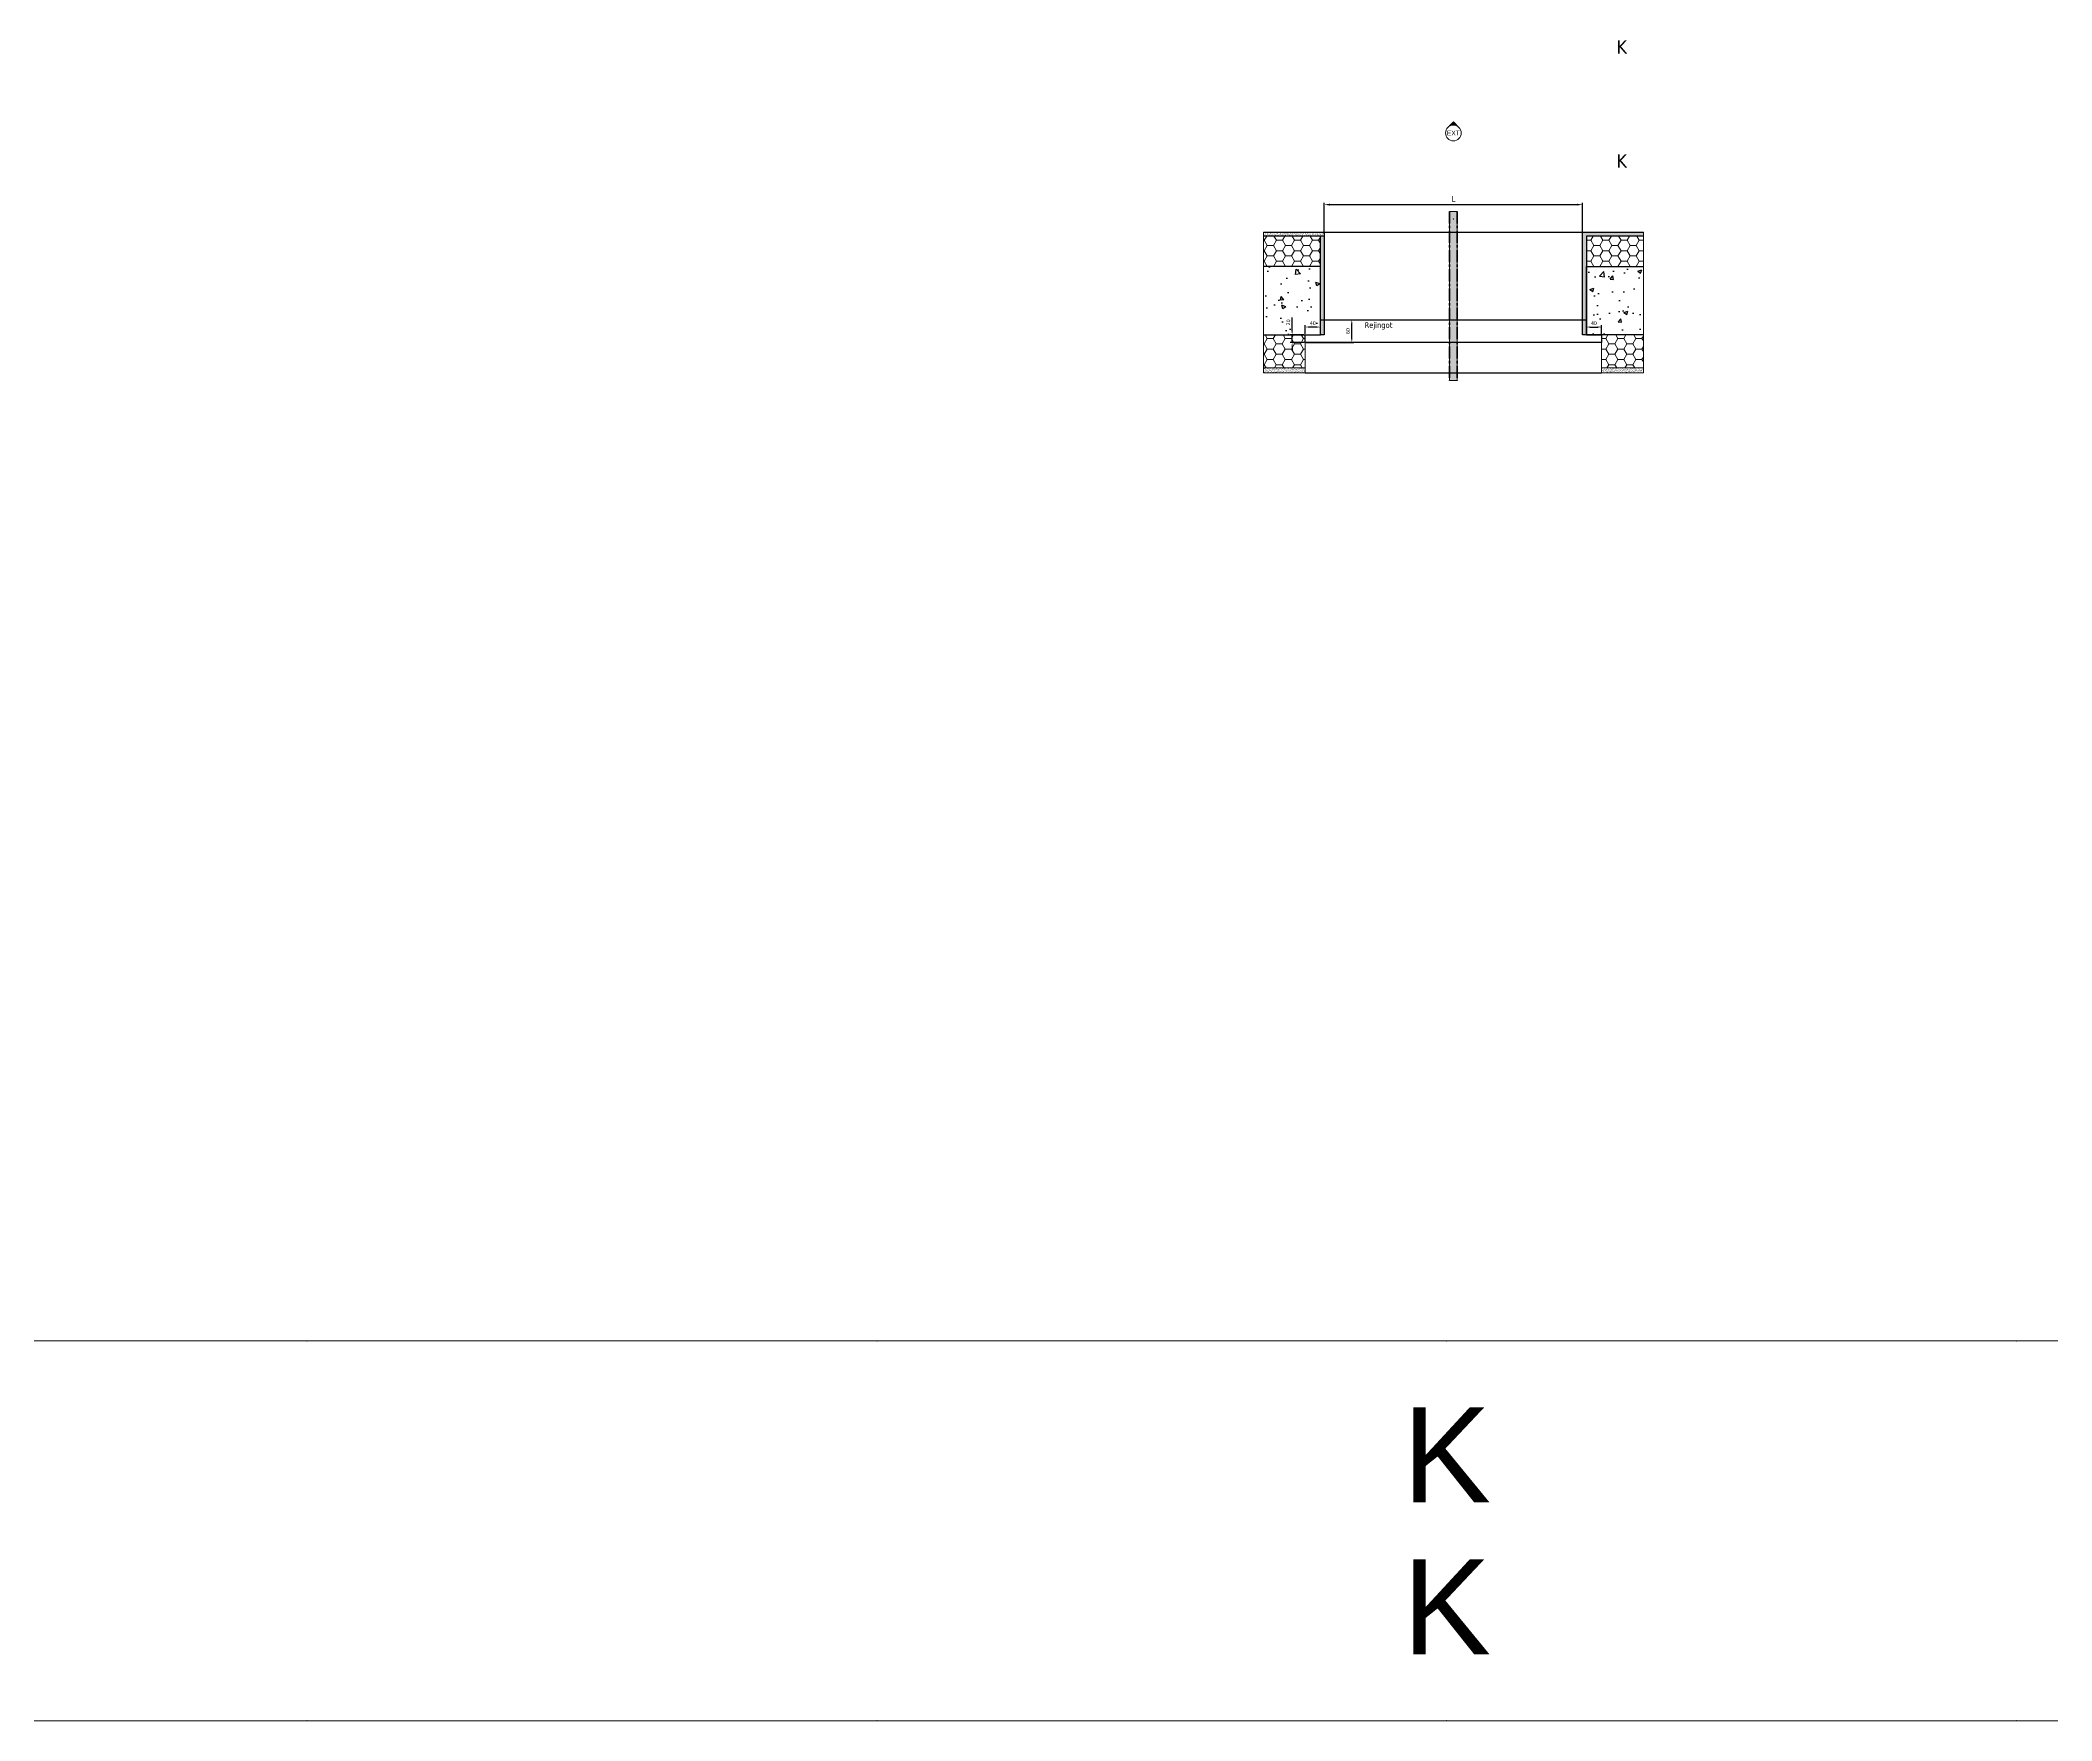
# Model space of a CAD drawing. Header units: millimetres. Extents: x -20000 to 230000, y -17405 to 25402.
# Drawn here: x 101298 to 106593, y 500 to 4924 of the extents above; entities that cross this region are included whole.
import ezdxf
from ezdxf.enums import TextEntityAlignment as Align

# ---------------------------------------------------------------- set-up
doc = ezdxf.new("R2010")
doc.units = ezdxf.units.MM
doc.header["$PDMODE"] = 35
doc.header["$PDSIZE"] = 0.5
doc.linetypes.add('AXES', pattern=[50.800000000000004, 31.75, -6.35, 6.35, -6.35])
doc.layers.get('0').update_dxf_attribs({"lineweight": 13})
doc.layers.get('Defpoints').update_dxf_attribs({"true_color": 0xc2a584})
for name, color, linetype, lineweight in [('0 - 1 (validé)', 3, 'Continuous', 13), ('1 - Axe', 1, 'AXES', 0), ('1 - BETON', 251, 'Continuous', 25), ('1 - Cotation', 32, 'Continuous', 13), ('1 - Isolant', 132, 'Continuous', 13), ('1 - Platre', 252, 'Continuous', 13), ('1 - Texte', 7, 'Continuous', 13)]:
    doc.layers.add(name, color=color, linetype=linetype, lineweight=lineweight)
for name, color, linetype, lineweight, plot in [('0 - Invisible', 43, 'Continuous', 0, False), ('0 - Trame', 1, 'Continuous', 0, False), ('Non visible', 163, 'Continuous', 25, False)]:
    doc.layers.add(name, color=color, linetype=linetype, lineweight=lineweight, plot=plot)
doc.layers.add('1 - Cache', color=7, linetype='Continuous', lineweight=0, true_color=0xffffff)
doc.styles.get("Standard").update_dxf_attribs({"font": 'ARIALUNI.TTF'})
doc.styles.add('Texte Poralu', font='tahomabd.ttf')
doc.dimstyles.new('100 - 1000', dxfattribs={"dimtxt": 15, "dimasz": 15, "dimexe": 5, "dimexo": 2.5, "dimgap": 8, "dimtad": 1, "dimdec": 1, "dimtxsty": 'Texte Poralu', "dimcen": 10, "dimazin": 0, "dimtfac": 1, "dimtdec": 1, "dimtmove": 0, "dimatfit": 3, "dimfxl": 1, "dimarcsym": 0})
doc.dimstyles.new('30 - 1000', dxfattribs={"dimtxt": 10, "dimasz": 10, "dimexe": 5, "dimexo": 2.5, "dimgap": 5, "dimtad": 1, "dimdec": 1, "dimtxsty": 'Texte Poralu', "dimcen": 5, "dimazin": 0, "dimtfac": 1, "dimtdec": 1, "dimtmove": 0, "dimatfit": 3, "dimfxl": 1, "dimarcsym": 0})

# ---------------------------------------------------------------- blocks, each defined once
blk = doc.blocks.new('Cadre Coupe_Elev')
for p in [(2000, 1500), (3500, 1500), (5000, 1500), (6500, 1500), (2000, 500), (3500, 500), (5000, 500), (6500, 500)]:
    blk.add_point(p)
at = {"layer": '0 - Trame'}
for points in [[(500, 500), (9500, 500), (9500, 9500), (500, 9500)], [(500, 1500), (9500, 1500), (9500, 500), (500, 500)]]:
    blk.add_lwpolyline(points, close=True, dxfattribs=at)
at = {"layer": 'Defpoints'}
for p in [(4999.999999999971, 3733.496620553549), (5000, 1200), (5000, 1000), (5000, 800)]:
    blk.add_point(p, dxfattribs=at)
at = {"color": 7}
blk.add_attdef('REPERE_1', text='', height=300, dxfattribs=at).set_placement((1000, 9000), align=Align.MIDDLE_CENTER)
at = {"layer": '1 - Texte', "color": 7}
for tag, p in [('DEFINITION1', (5000, 1200)), ('DEFINITION2', (5000, 800))]:
    blk.add_attdef(tag, text='', height=250, dxfattribs=at).set_placement(p, align=Align.MIDDLE_CENTER)
at = {"layer": 'Non visible', "style": 'Texte Poralu'}
for p in [(5447.11721373623, 4905.799125232807), (5447.11721373623, 4605.799125232807)]:
    blk.add_attdef('REPERE_2', text='', height=35, dxfattribs=at).set_placement(p, align=Align.MIDDLE_LEFT)
blk = doc.blocks.new('*U441')
at = {"layer": '1 - Isolant'}
h = blk.add_hatch(dxfattribs=at)
h.set_pattern_fill('HONEY', color=256, scale=5, style=0)
h.set_pattern_definition([(0, (110.0000906813123, 79.99999999999812), (23.8125, 13.748153225), [15.875, -31.75]), (120, (110.0000906813123, 79.99999999999812), (-23.81249994797095, 13.74815331511695), [15.87499999999995, -31.7499999999999]), (59.99999999999999, (110.0000906813123, 79.99999999999812), (5.202904551637744e-08, 27.49630654011694), [-31.75, 15.875])])
h.paths.add_polyline_path([(-149.9999933903616, 0), (0, -9.094947017729282e-13), (-8.952838470577262e-13, 79.99999999999818), (-149.9999933903625, 79.99999999999906)])
at = {"layer": '0 - Invisible'}
blk.add_lwpolyline([(-149.9999933903625, 79.99999999999906), (-149.9999933903616, 0)], dxfattribs=at)
at = {"layer": '1 - Isolant'}
blk.add_lwpolyline([(-149.9999933903616, 0), (0, 0), (0, 0), (0, -9.094947017729282e-13), (-8.952838470577262e-13, 79.99999999999818), (-149.9999933903625, 79.99999999999906)], dxfattribs=at)
blk = doc.blocks.new('*U1389')
at = {"layer": '1 - Isolant'}
h = blk.add_hatch(dxfattribs=at)
h.set_pattern_fill('HONEY', color=256, scale=5)
h.set_pattern_definition([(0, (204.9998914205589, -1.4210854715202e-14), (23.8125, 13.748153225), [15.875, -31.75]), (120, (204.9998914205589, -1.4210854715202e-14), (-23.81249994797095, 13.74815331511695), [15.87499999999996, -31.74999999999991]), (59.99999999999999, (204.9998914205589, -1.4210854715202e-14), (5.202904551637744e-08, 27.49630654011694), [-31.75, 15.875])])
h.paths.add_polyline_path([(-149.9999999999709, -87.00000000000001), (-149.9999999999709, 0), (-40.00007220401312, 0), (-40.00007220401312, -87.00000000000001)])
at = {"layer": '1 - Platre'}
h = blk.add_hatch(dxfattribs=at)
h.set_pattern_fill('AR-SAND', color=256, scale=0.1)
h.set_pattern_definition([(37.50000000000001, (204.9998914205589, -1.4210854715202e-14), (-0.1600031295984046, 4.894132373293424), [0, -3.860800000000001, 0, -4.318000000000001, 0, -4.1275]), (7.499999999999999, (204.9998914205589, -1.4210854715202e-14), (4.495232831380027, 7.168251005683543), [0, -2.0828, 0, -3.4798, 0, -1.3335]), (327.5, (201.8756914205589, -1.4210854715202e-14), (7.90992370241458, 0.01437184678545691), [0, -1.27, 0, -4.572, 0, -5.969]), (317.5, (201.8756914205589, -1.4210854715202e-14), (7.635564524722972, 2.229293232572162), [0, -0.635, 0, -2.9972, 0, -3.429])])
h.paths.add_polyline_path([(-149.9999999999709, -100), (-149.9999999999709, -87.00000000000001), (-40.00007220401312, -87.00000000000001), (-40.00007220401312, -100)])
at = {"layer": '0 - Invisible'}
for points in [[(-149.9999999999709, -87.00000000000001), (-149.9999999999709, 0)], [(-149.9999999999709, -100), (-149.9999999999709, -87.00000000000001)]]:
    blk.add_lwpolyline(points, dxfattribs=at)
at = {"layer": '1 - Isolant'}
blk.add_lwpolyline([(-149.9999999999709, 0), (-40.00007220401312, 0), (-40.00007220401312, -87.00000000000001), (-149.9999999999709, -87.00000000000001)], dxfattribs=at)
at = {"layer": '1 - Platre'}
blk.add_lwpolyline([(-149.9999999999709, -87.00000000000001), (-40.00007220401312, -87.00000000000001), (-40.00007220401312, -100), (-149.9999999999709, -100)], dxfattribs=at)
blk = doc.blocks.new('*U1390')
at = {"layer": '1 - Isolant'}
h = blk.add_hatch(dxfattribs=at)
h.set_pattern_fill('HONEY', color=256, scale=5)
h.set_pattern_definition([(0, (79.99994836091537, -1.4210854715202e-14), (23.8125, 13.748153225), [15.875, -31.75]), (120, (79.99994836091537, -1.4210854715202e-14), (-23.81249994797095, 13.74815331511695), [15.87499999999996, -31.74999999999991]), (59.99999999999999, (79.99994836091537, -1.4210854715202e-14), (5.202904551637744e-08, 27.49630654011694), [-31.75, 15.875])])
h.paths.add_polyline_path([(150.0000385328185, -87.00000000000001), (150.0000385328185, 0), (39.99990982809688, 0), (39.99990982809688, -87.00000000000001)])
at = {"layer": '1 - Platre'}
h = blk.add_hatch(dxfattribs=at)
h.set_pattern_fill('AR-SAND', color=256, scale=0.1)
h.set_pattern_definition([(37.50000000000001, (79.99994836091537, -1.4210854715202e-14), (-0.1600031295984046, 4.894132373293424), [0, -3.860800000000001, 0, -4.318000000000001, 0, -4.1275]), (7.499999999999999, (79.99994836091537, -1.4210854715202e-14), (4.495232831380027, 7.168251005683543), [0, -2.0828, 0, -3.4798, 0, -1.3335]), (327.5, (76.87574836091537, -1.4210854715202e-14), (7.90992370241458, 0.01437184678545691), [0, -1.27, 0, -4.572, 0, -5.969]), (317.5, (76.87574836091537, -1.4210854715202e-14), (7.635564524722972, 2.229293232572162), [0, -0.635, 0, -2.9972, 0, -3.429])])
h.paths.add_polyline_path([(150.0000385328185, -100), (150.0000385328185, -87.00000000000001), (39.99990982809688, -87.00000000000001), (39.99990982809688, -100)])
at = {"layer": '0 - Invisible'}
for points in [[(150.0000385328185, -87.00000000000001), (150.0000385328185, 0)], [(150.0000385328185, -100), (150.0000385328185, -87.00000000000001)]]:
    blk.add_lwpolyline(points, dxfattribs=at)
at = {"layer": '1 - Isolant'}
blk.add_lwpolyline([(150.0000385328185, 0), (39.99990982809688, 0), (39.99990982809688, -87.00000000000001), (150.0000385328185, -87.00000000000001)], dxfattribs=at)
at = {"layer": '1 - Platre'}
blk.add_lwpolyline([(150.0000385328185, -87.00000000000001), (39.99990982809688, -87.00000000000001), (39.99990982809688, -100), (150.0000385328185, -100)], dxfattribs=at)
blk = doc.blocks.new('*U442')
at = {"layer": '1 - Isolant'}
h = blk.add_hatch(dxfattribs=at)
h.set_pattern_fill('HONEY', color=256, scale=5, style=0)
h.set_pattern_definition([(0, (110.0000906813141, 79.99999999999812), (23.8125, 13.748153225), [15.875, -31.75]), (120, (110.0000906813141, 79.99999999999812), (-23.81249994797095, 13.74815331511695), [15.87499999999995, -31.7499999999999]), (59.99999999999999, (110.0000906813141, 79.99999999999812), (5.202904551637744e-08, 27.49630654011694), [-31.75, 15.875])])
h.paths.add_polyline_path([(-149.9999933903616, 0), (1.818989403545856e-12, -9.094947017729282e-13), (9.237055564881302e-13, 79.99999999999818), (-149.9999933903625, 79.99999999999906)])
at = {"layer": '0 - Invisible'}
blk.add_lwpolyline([(-149.9999933903625, 79.99999999999906), (-149.9999933903616, 0)], dxfattribs=at)
at = {"layer": '1 - Isolant'}
blk.add_lwpolyline([(-149.9999933903616, 0), (0, 0), (0, 0), (1.818989403545856e-12, -9.094947017729282e-13), (9.237055564881302e-13, 79.99999999999818), (-149.9999933903625, 79.99999999999906)], dxfattribs=at)
blk = doc.blocks.new('*U189')
h = blk.add_hatch(color=256)
edge = h.paths.add_edge_path()
edge.add_line((-2.072522045462071e-13, 29.16815472393788), (-14.58407736196905, 14.58407736197051))
edge.add_arc((1.103117597267565e-11, -1.326938559031979e-11), 20.62500000001327, 90.00000000003098, 134.9999999999927, ccw=False)
edge.add_arc((-8.900435943814897e-12, -8.125056183416809e-12), 20.62500000000813, 45.00000000000222, 89.99999999997573, ccw=False)
edge.add_line((14.58407736196884, 14.58407736197071), (-2.060573933704291e-13, 29.16815472393788))
for p, q in [((0.00170546913411465, 29.16815472393787), (-14.58407736197124, 14.58407736196831)), ((14.58407736196884, 14.58407736197071), (0.00170546913411465, 29.16815472393787))]:
    blk.add_line(p, q)
blk.add_circle((0, 0), 20.625)
at = {"insert": (0, 0), "char_height": 12.5, "attachment_point": 5}
blk.add_mtext('EXT', dxfattribs=at)
blk = doc.blocks.new('*D1480')
at = {"layer": '1 - Cotation', "color": 0, "lineweight": -2, "transparency": 16777216}
for p, q in [((104677.4998639154, 4420.428416253084), (104677.4998639154, 4495.743389969402)), ((104692.4998639154, 4490.743389969402), (105342.4999916996, 4490.743389969402)), ((105357.4999916996, 4420.428078769466), (105357.4999916996, 4495.743389969402))]:
    blk.add_line(p, q, dxfattribs=at)
at = {"layer": '1 - Cotation', "color": 0, "transparency": 16777216}
for points in [[(104692.4998639154, 4493.243389969402), (104692.4998639154, 4488.243389969402), (104677.4998639154, 4490.743389969402)], [(105342.4999916996, 4493.243389969402), (105342.4999916996, 4488.243389969402), (105357.4999916996, 4490.743389969402)]]:
    blk.add_solid(points, dxfattribs=at)
at = {"layer": 'Defpoints', "color": 0, "transparency": 16777216}
for p in [(105357.4999916996, 4490.743389969402), (104677.4998639154, 4417.928416253084), (105357.4999916996, 4417.928078769466)]:
    blk.add_point(p, dxfattribs=at)
at = {"layer": '1 - Cotation', "color": 0, "transparency": 16777216, "insert": (105017.4999278075, 4506.243389969402), "char_height": 15, "attachment_point": 5, "style": 'Texte Poralu'}
blk.add_mtext('L', dxfattribs=at)
blk = doc.blocks.new('*U435')
at = {"layer": '1 - BETON'}
h = blk.add_hatch(dxfattribs=at)
h.set_pattern_fill('CONCRETE', color=256, scale=15, style=0, pattern_type=2)
h.set_pattern_definition([(49.99999999999999, (-49.99996146718152, -20.00000000000003), (107.589027390113, -9.412820247389266), [11.25, -123.75]), (355, (-49.99996146718152, -20.00000000000003), (-20.81270004195, 112.8288200550018), [9, -99]), (100.4514, (-41.03420946718152, -20.78440100000003), (86.77640725710323, 103.415931309143), [9.5610285, -105.1713168]), (46.18420000000002, (-49.99996146718152, 9.999999999999977), (160.0861572938467, -24.82785214935271), [16.87499999999996, -185.6249999999997]), (96.6356, (-36.65944971718152, 7.931003949999974), (140.1994058323055, 146.1176806350663), [14.3415432, -157.75695]), (351.1842, (-49.99996146718152, 9.999999999999977), (140.1992917700441, 146.1177901387987), [13.5, -148.5]), (21, (-34.99996146718152, 2.499999999999975), (89.53605781776925, -60.39283359980082), [11.25, -123.75]), (326.0000000000001, (-34.99996146718152, 2.499999999999975), (36.49729978823726, 108.772506757028), [9, -99]), (71.4514, (-27.53862651718151, -2.532740900000025), (126.0333942872235, 48.37957450649286), [9.5610285, -105.1713168]), (37.50000000000001, (-49.99996146718152, -20.00000000000003), (1.8239782975936, 49.93407807469672), [0, -97.8, 0, -100.5, 0, -99.375]), (7.499999999999999, (-49.99996146718152, -20.00000000000003), (39.46043061632229, 59.16175678235403), [0, -57.3, 0, -95.55, 0, -37.875]), (327.5, (-83.44996146718152, -20.00000000000003), (80.07336542586135, -3.383230760156963), [0, -37.5, 0, -117, 0, -155.25]), (317.5, (-98.44996146718152, -20.00000000000003), (87.47792540135794, 15.01574734984766), [0, -48.75, 0, -77.69999999999999, 0, -110.25])])
h.paths.add_polyline_path([(150.0000385328185, 179.9999999999999), (150.0000385328185, 0), (0, 0), (0, 180)])
at = {"layer": '0 - Invisible'}
blk.add_lwpolyline([(150.0000385328185, 179.9999999999999), (150.0000385328185, 0)], dxfattribs=at)
at = {"layer": '1 - BETON'}
blk.add_lwpolyline([(150.0000385328185, 0), (0, 0), (0, 180), (150.0000385328185, 179.9999999999999)], dxfattribs=at)
blk = doc.blocks.new('*U434')
at = {"layer": '1 - BETON'}
h = blk.add_hatch(dxfattribs=at)
h.set_pattern_fill('CONCRETE', color=256, scale=15, style=0, pattern_type=2)
h.set_pattern_definition([(49.99999999999999, (-50.00000000000003, -20.00000000000003), (107.589027390113, -9.412820247389266), [11.25, -123.75]), (355, (-50.00000000000003, -20.00000000000003), (-20.81270004195, 112.8288200550018), [9, -99]), (100.4514, (-41.03424800000003, -20.78440100000002), (86.77640725710323, 103.415931309143), [9.5610285, -105.1713168]), (46.18420000000002, (-50.00000000000003, 9.999999999999977), (160.0861572938467, -24.82785214935271), [16.87499999999996, -185.6249999999997]), (96.6356, (-36.65948825000003, 7.931003949999974), (140.1994058323055, 146.1176806350663), [14.3415432, -157.75695]), (351.1842, (-50.00000000000003, 9.999999999999977), (140.1992917700441, 146.1177901387987), [13.5, -148.5]), (21, (-35.00000000000003, 2.499999999999975), (89.53605781776925, -60.39283359980082), [11.25, -123.75]), (326.0000000000001, (-35.00000000000003, 2.499999999999975), (36.49729978823726, 108.772506757028), [9, -99]), (71.4514, (-27.53866505000002, -2.532740900000025), (126.0333942872235, 48.37957450649286), [9.5610285, -105.1713168]), (37.50000000000001, (-50.00000000000003, -20.00000000000003), (1.8239782975936, 49.93407807469672), [0, -97.8, 0, -100.5, 0, -99.375]), (7.499999999999999, (-50.00000000000003, -20.00000000000003), (39.46043061632229, 59.16175678235403), [0, -57.3, 0, -95.55, 0, -37.875]), (327.5, (-83.45000000000003, -20.00000000000003), (80.07336542586135, -3.383230760156963), [0, -37.5, 0, -117, 0, -155.25]), (317.5, (-98.45000000000003, -20.00000000000003), (87.47792540135794, 15.01574734984766), [0, -48.75, 0, -77.69999999999999, 0, -110.25])])
h.paths.add_polyline_path([(150, 179.9999999999999), (150, 0), (0, 0), (0, 180)])
at = {"layer": '0 - Invisible'}
blk.add_lwpolyline([(150, 179.9999999999999), (150, 0)], dxfattribs=at)
at = {"layer": '1 - BETON'}
blk.add_lwpolyline([(150, 0), (0, 0), (0, 180), (150, 179.9999999999999)], dxfattribs=at)
blk = doc.blocks.new('*D1466')
at = {"layer": '1 - Cotation', "color": 0, "lineweight": -2, "transparency": 16777216}
for p, q in [((104669.9998791712, 4187.928406744628), (104755.1217665081, 4187.928406744628)), ((104750.1217665081, 4137.928406744617), (104750.1217665081, 4177.928406744628)), ((104629.9999032392, 4127.928406744617), (104755.1217665081, 4127.928406744617))]:
    blk.add_line(p, q, dxfattribs=at)
at = {"layer": '1 - Cotation', "color": 0, "transparency": 16777216}
for points in [[(104748.4550998414, 4177.928406744628), (104751.7884331748, 4177.928406744628), (104750.1217665081, 4187.928406744628)], [(104748.4550998414, 4137.928406744617), (104751.7884331748, 4137.928406744617), (104750.1217665081, 4127.928406744617)]]:
    blk.add_solid(points, dxfattribs=at)
at = {"layer": 'Defpoints', "color": 0, "transparency": 16777216}
for p in [(104667.4998791712, 4187.928406744628), (104750.1217665081, 4187.928406744628), (104627.4999032392, 4127.928406744617)]:
    blk.add_point(p, dxfattribs=at)
at = {"layer": '1 - Cotation', "color": 0, "transparency": 16777216, "insert": (104739.9169310481, 4157.92840674464), "char_height": 10, "attachment_point": 5, "rotation": 90, "style": 'Texte Poralu'}
blk.add_mtext('60', dxfattribs=at)
blk = doc.blocks.new('*D1467')
at = {"layer": '1 - Cotation', "color": 0, "lineweight": -2, "transparency": 16777216}
for p, q in [((104627.4999754432, 4150.428406744617), (104627.4999754432, 4173.551336453995)), ((104657.4999754432, 4168.551336453995), (104637.4999754432, 4168.551336453995)), ((104667.4999754432, 4150.428406744617), (104667.4999754432, 4173.551336453995))]:
    blk.add_line(p, q, dxfattribs=at)
at = {"layer": '1 - Cotation', "color": 0, "transparency": 16777216}
for points in [[(104637.4999754432, 4170.218003120662), (104637.4999754432, 4166.884669787328), (104627.4999754432, 4168.551336453995)], [(104657.4999754432, 4170.218003120662), (104657.4999754432, 4166.884669787328), (104667.4999754432, 4168.551336453995)]]:
    blk.add_solid(points, dxfattribs=at)
at = {"layer": 'Defpoints', "color": 0, "transparency": 16777216}
for p in [(104627.4999754432, 4168.551336453995), (104627.4999754432, 4147.928406744617), (104667.4999754432, 4147.928406744617)]:
    blk.add_point(p, dxfattribs=at)
at = {"layer": '1 - Cotation', "color": 0, "transparency": 16777216, "insert": (104647.4999754432, 4178.756171914035), "char_height": 10, "attachment_point": 5, "style": 'Texte Poralu'}
blk.add_mtext('40', dxfattribs=at)
blk = doc.blocks.new('*D1468')
at = {"layer": '1 - Cotation', "color": 0, "lineweight": -2, "transparency": 16777216}
for p, q in [((105367.4999754432, 4150.428406744617), (105367.4999754432, 4173.551336453995)), ((105377.4999754432, 4168.551336453995), (105397.5000656151, 4168.551336453995)), ((105407.5000656151, 4150.428406744617), (105407.5000656151, 4173.551336453995))]:
    blk.add_line(p, q, dxfattribs=at)
at = {"layer": '1 - Cotation', "color": 0, "transparency": 16777216}
for points in [[(105377.4999754432, 4170.218003120662), (105377.4999754432, 4166.884669787328), (105367.4999754432, 4168.551336453995)], [(105397.5000656151, 4170.218003120662), (105397.5000656151, 4166.884669787328), (105407.5000656151, 4168.551336453995)]]:
    blk.add_solid(points, dxfattribs=at)
at = {"layer": 'Defpoints', "color": 0, "transparency": 16777216}
for p in [(105367.4999754432, 4147.928406744617), (105407.5000656151, 4168.551336453995), (105407.5000656151, 4147.928406744617)]:
    blk.add_point(p, dxfattribs=at)
at = {"layer": '1 - Cotation', "color": 0, "transparency": 16777216, "insert": (105387.5000205292, 4178.756171914035), "char_height": 10, "attachment_point": 5, "style": 'Texte Poralu'}
blk.add_mtext('40', dxfattribs=at)
blk = doc.blocks.new('*U1391')
at = {"layer": '1 - Cache'}
blk.add_hatch(color=256, dxfattribs=at).paths.add_polyline_path([(-10.00098641521721, 19.99950676198393), (-9.97903840574168, -425.000498093618), (10.02096156993235, -424.9995116662377), (9.999013560456817, 20.00049318936413)])
at = {"layer": '0 - Invisible'}
blk.add_lwpolyline([(-10.00098641521721, 19.99950676198393), (-9.97903840574168, -425.000498093618), (10.02096156993235, -424.9995116662377), (9.999013560456817, 20.00049318936413)], close=True, dxfattribs=at)
for p in [(0, 0), (0.01997515471514385, -405.0000049042537)]:
    blk.add_point(p, dxfattribs=at)
at = {"layer": '1 - Axe', "lineweight": 50}
for p, q in [((-10.00098641521721, 19.99950676198393), (-9.97903840574168, -425.000498093618)), ((9.999013560456817, 20.00049318936413), (10.02096156993235, -424.9995116662377))]:
    blk.add_line(p, q, dxfattribs=at)
blk = doc.blocks.new('*U498')
at = {"layer": '1 - BETON'}
h = blk.add_hatch(dxfattribs=at)
h.set_pattern_fill('AR-SAND', color=256, scale=0.1)
h.set_pattern_definition([(37.50000000000001, (49.99994055178092, -59.99999524586235), (-0.1600031295984046, 4.894132373293424), [0, -3.860800000000001, 0, -4.318000000000001, 0, -4.1275]), (7.499999999999999, (49.99994055178092, -59.99999524586235), (4.495232831380027, 7.168251005683543), [0, -2.0828, 0, -3.4798, 0, -1.3335]), (327.5, (46.87574055178092, -59.99999524586235), (7.90992370241458, 0.01437184678545762), [0, -1.27, 0, -4.572, 0, -5.969]), (317.5, (46.87574055178092, -59.99999524586235), (7.635564524722972, 2.229293232572163), [0, -0.635, 0, -2.9972, 0, -3.429])])
h.paths.add_polyline_path([(-150.0000594482191, 10), (-150.0000594482191, 0), (0, 0), (0, -259.9999952458624), (10, -259.9999952458624), (10, 10)])
at = {"layer": '0 - Invisible'}
blk.add_lwpolyline([(-150.0000594482191, 10), (-150.0000594482191, 0)], dxfattribs=at)
at = {"layer": '1 - BETON'}
blk.add_lwpolyline([(-150.0000594482191, 0), (0, 0), (0, -259.9999952458624), (10, -259.9999952458624), (10, 10), (-150.0000594482191, 10)], dxfattribs=at)
blk = doc.blocks.new('*U679')
at = {"layer": '1 - BETON'}
h = blk.add_hatch(dxfattribs=at)
h.set_pattern_fill('AR-SAND', color=256, scale=0.1)
h.set_pattern_definition([(37.50000000000001, (0, -59.9999999998895), (-0.1600031295984046, 4.894132373293424), [0, -3.860800000000001, 0, -4.318000000000001, 0, -4.1275]), (7.499999999999999, (0, -59.9999999998895), (4.495232831380027, 7.168251005683543), [0, -2.0828, 0, -3.4798, 0, -1.3335]), (327.5, (-3.1242, -59.9999999998895), (7.90992370241458, 0.01437184678545762), [0, -1.27, 0, -4.572, 0, -5.969]), (317.5, (-3.1242, -59.9999999998895), (7.635564524722972, 2.229293232572163), [0, -0.635, 0, -2.9972, 0, -3.429])])
h.paths.add_polyline_path([(9.999999999999963, -259.9999999998895), (10, 0), (0, 0), (-3.673940397442059e-14, -259.9999999998895)])
at = {"layer": '0 - Invisible'}
blk.add_line((-3.673940397442059e-14, -259.9999999998895), (9.999999999999963, -259.9999999998895), dxfattribs=at)
at = {"layer": '1 - BETON'}
blk.add_lwpolyline([(9.999999999999963, -259.9999999998895), (10, 0), (0, 0), (-3.673940397442059e-14, -259.9999999998895)], dxfattribs=at)
blk = doc.blocks.new('*U680')
at = {"layer": '1 - BETON'}
h = blk.add_hatch(dxfattribs=at)
h.set_pattern_fill('AR-SAND', color=256, scale=0.1)
h.set_pattern_definition([(37.50000000000001, (0, 40.00006681227478), (-0.1600031295984046, 4.894132373293424), [0, -3.860800000000001, 0, -4.318000000000001, 0, -4.1275]), (7.499999999999999, (0, 40.00006681227478), (4.495232831380027, 7.168251005683543), [0, -2.0828, 0, -3.4798, 0, -1.3335]), (327.5, (-3.1242, 40.00006681227478), (7.90992370241458, 0.01437184678545762), [0, -1.27, 0, -4.572, 0, -5.969]), (317.5, (-3.1242, 40.00006681227478), (7.635564524722972, 2.229293232572163), [0, -0.635, 0, -2.9972, 0, -3.429])])
h.paths.add_polyline_path([(9.999999999999964, -159.9999331877252), (10, 3.979039320256561e-13), (0, 0), (-3.673940397442059e-14, -159.9999331877256)])
at = {"layer": '0 - Invisible'}
blk.add_line((-3.673940397442059e-14, -159.9999331877256), (9.999999999999964, -159.9999331877252), dxfattribs=at)
at = {"layer": '1 - BETON'}
blk.add_lwpolyline([(9.999999999999964, -159.9999331877252), (10, 3.979039320256561e-13), (0, 0), (-3.673940397442059e-14, -159.9999331877256)], dxfattribs=at)
blk = doc.blocks.new('*D1482')
at = {"layer": '1 - Cotation', "color": 0, "lineweight": -2, "transparency": 16777216}
for p, q in [((104593.1537834977, 4157.928406744617), (104593.1537834977, 4193.90557262776)), ((104624.9999754432, 4147.928406744617), (104588.1537834977, 4147.928406744617)), ((104593.1537834977, 4127.928406744617), (104593.1537834977, 4147.928406744617)), ((104624.9999032392, 4127.928406744617), (104588.1537834977, 4127.928406744617)), ((104593.1537834977, 4117.928406744617), (104593.1537834977, 4107.928406744617))]:
    blk.add_line(p, q, dxfattribs=at)
at = {"layer": '1 - Cotation', "color": 0, "transparency": 16777216}
for points in [[(104591.487116831, 4157.928406744617), (104594.8204501644, 4157.928406744617), (104593.1537834977, 4147.928406744617)], [(104591.487116831, 4117.928406744617), (104594.8204501644, 4117.928406744617), (104593.1537834977, 4127.928406744617)]]:
    blk.add_solid(points, dxfattribs=at)
at = {"layer": 'Defpoints', "color": 0, "transparency": 16777216}
for p in [(104593.1537834977, 4147.928406744617), (104627.4999754432, 4147.928406744617), (104627.4999032392, 4127.928406744617)]:
    blk.add_point(p, dxfattribs=at)
at = {"layer": '1 - Cotation', "color": 0, "transparency": 16777216, "insert": (104582.9489480377, 4180.916989686206), "char_height": 10, "attachment_point": 5, "rotation": 90, "style": 'Texte Poralu'}
blk.add_mtext('20', dxfattribs=at)

msp = doc.modelspace()

# ---------------------------------------------------------------- linework, layer by layer
at = {"layer": '1 - BETON'}
msp.add_line((104627.5398637746, 4047.928406744617), (105407.4998913714, 4047.928406744617), dxfattribs=at)
msp.add_lwpolyline([(104627.4999754432, 4147.928406744617), (104667.4999754432, 4147.928406744617), (104667.4998791712, 4187.928406744628), (105367.4999256654, 4187.928406744628), (105367.4999754432, 4147.928406744617), (105407.5000656151, 4147.928406744617), (105407.4998852713, 4127.928406744621), (104627.4999032392, 4127.928406744617)], close=True, dxfattribs=at)
at = {"layer": 'Defpoints', "ltscale": 2}
msp.add_line((104677.4998639154, 4417.928416253084), (105357.4999916996, 4417.928078769466), dxfattribs=at)

# ---------------------------------------------------------------- block references
for name, p in [('*U189', (105017.5016528884, 4679.328465829611)), ('*U1391', (105017.4999024183, 4452.928411648871)), ('*U435', (105367.4999754432, 4147.928406744617)), ('*U1389', (104667.4999754432, 4147.928406744617)), ('*U1390', (105367.4999754432, 4147.928406744617))]:
    msp.add_blockref(name, p)
at = {"xscale": -1}
for name, p, rotation in [('*U680', (104677.4998734239, 4407.928416253088), 270.0000544799311), ('*U679', (104667.4999754432, 4147.928406744619), 180.0000544799311), ('*U498', (105367.4999918415, 4407.928078911344), 8.128960704567589e-07), ('*U442', (105367.5000205856, 4327.928406744617), 359.9999598587287)]:
    msp.add_blockref(name, p, dxfattribs=dict(at, rotation=rotation))
at = {"rotation": 4.014127135292442e-05}
msp.add_blockref('*U441', (104667.4999996846, 4327.928406744617), dxfattribs=at)
at = {"xscale": -1}
msp.add_blockref('*U434', (104667.4999754432, 4147.928406744617), dxfattribs=at)
at = {"layer": '0 - 1 (validé)'}
ref = msp.add_blockref('Cadre Coupe_Elev', (100000, 0), dxfattribs=at)
ref.add_attrib('REPERE_2', 'K', dxfattribs={"layer": 'Non visible', "height": 35, "style": 'Texte Poralu'}).set_placement((105447.1172137362, 4905.799125232807), align=Align.MIDDLE_LEFT)
ref.add_attrib('REPERE_2', 'K', dxfattribs={"layer": 'Non visible', "height": 35, "style": 'Texte Poralu'}).set_placement((105447.1172137362, 4605.799125232807), align=Align.MIDDLE_LEFT)
ref.add_attrib('DEFINITION1', 'K', dxfattribs={"layer": '1 - Texte', "color": 7, "height": 250}).set_placement((105000, 1200), align=Align.MIDDLE_CENTER)
ref.add_attrib('DEFINITION2', 'K', dxfattribs={"layer": '1 - Texte', "color": 7, "height": 250}).set_placement((105000, 800), align=Align.MIDDLE_CENTER)

# ---------------------------------------------------------------- texts
at = {"layer": '1 - Texte', "insert": (104783.6402049028, 4181.175707928429), "char_height": 15, "attachment_point": 1, "style": 'Texte Poralu'}
msp.add_mtext_dynamic_manual_height_columns('Rejingot', width=98.00237297415151, gutter_width=300, heights=[0], dxfattribs=at)

# ---------------------------------------------------------------- dimensions: what is measured, and where the dimension line sits
at = {"layer": '1 - Cotation'}
dim = msp.add_linear_dim(base=(105357.4999916996, 4490.743389969402), p1=(104677.4998639154, 4417.928416253084), p2=(105357.4999916996, 4417.928078769466), text='L', dimstyle='100 - 1000', dxfattribs=at)
dim.commit()
dim.dimension.update_dxf_attribs({"geometry": '*D1480', "text_midpoint": (105017.4999278075, 4506.243389969402)})
for base, p2, picture, middle in [((104593.1537834977, 4147.928406744617), (104627.4999754432, 4147.928406744617), '*D1482', (104582.9489480377, 4180.916989686206)), ((104750.1217665081, 4187.928406744628), (104667.4998791712, 4187.928406744628), '*D1466', (104739.9169310481, 4157.92840674464))]:
    dim = msp.add_linear_dim(base=base, p1=(104627.4999032392, 4127.928406744617), p2=p2, angle=90, dimstyle='30 - 1000', dxfattribs=at)
    dim.commit()
    dim.dimension.update_dxf_attribs({"geometry": picture, "text_midpoint": middle})
for base, p1, p2, picture, middle in [((104627.4999754432, 4168.551336453995), (104667.4999754432, 4147.928406744617), (104627.4999754432, 4147.928406744617), '*D1467', (104647.4999754432, 4178.756171914035)), ((105407.5000656151, 4168.551336453995), (105367.4999754432, 4147.928406744617), (105407.5000656151, 4147.928406744617), '*D1468', (105387.5000205292, 4178.756171914035))]:
    dim = msp.add_linear_dim(base=base, p1=p1, p2=p2, dimstyle='30 - 1000', dxfattribs=at)
    dim.commit()
    dim.dimension.update_dxf_attribs({"geometry": picture, "text_midpoint": middle})

doc.saveas('drawing.dxf')
